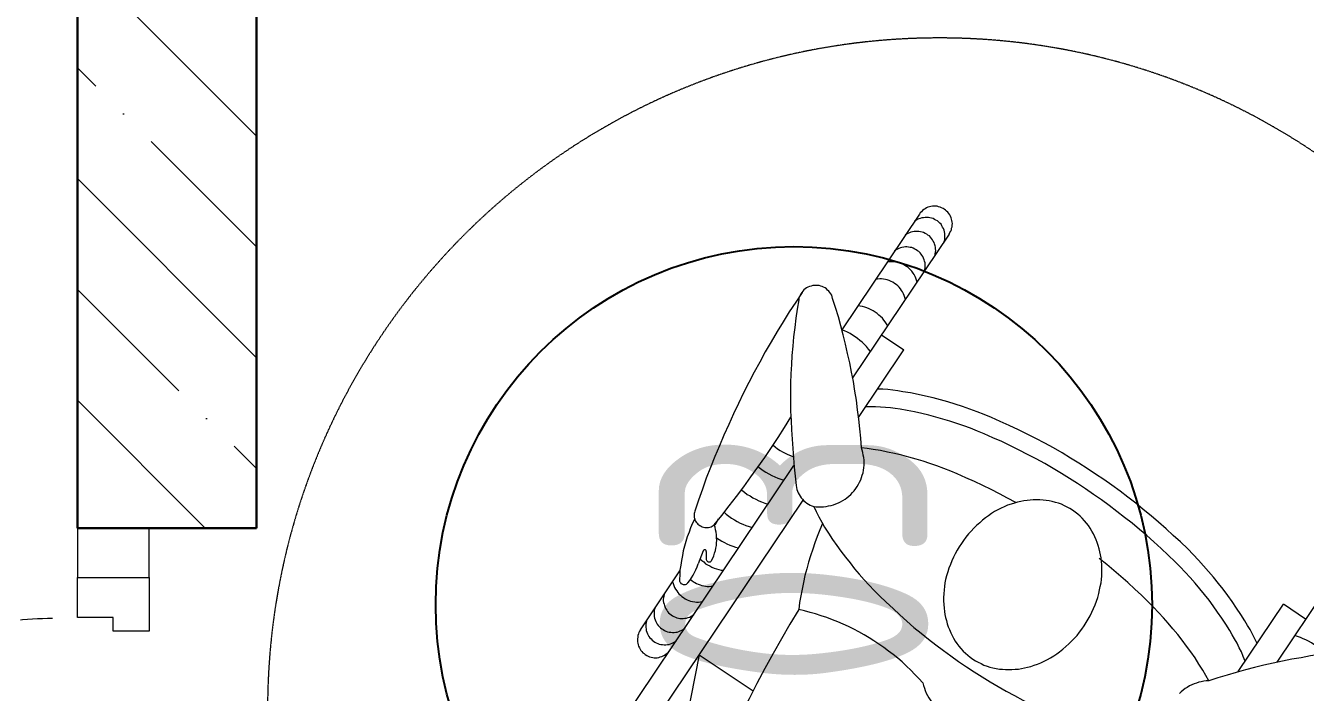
# Model space of a CAD drawing. Header units: millimetres. Extents: x -136099598 to 11807193, y 0 to 779331.
# Drawn here: x -136037351 to -136035922, y 248174 to 248919 of the extents above; entities that cross this region are included whole.
import ezdxf
from ezdxf import colors
from ezdxf.entities.mleader import LeaderData, LeaderLine
from ezdxf.enums import TextEntityAlignment as Align
from ezdxf.math import Vec2, Vec3

# ---------------------------------------------------------------- set-up
doc = ezdxf.new("R2018")
doc.units = ezdxf.units.MM
doc.header["$MEASUREMENT"] = 0
doc.linetypes.add('ACAD_ISO03W100', pattern=[30, 12, -18])
doc.linetypes.add('TRATTEGGIATA', pattern=[0.75, 0.5, -0.25])
doc.layers.get('0').update_dxf_attribs({"color": 250, "lineweight": 9})
for name, color, linetype, lineweight in [('АР_Двери', 5, 'Continuous', 18), ('АР_Маркер экспликации', 239, 'Continuous', 13), ('АР_Номер помещения', 1, 'Continuous', 25), ('АР_Отметки', 250, 'Continuous', 15), ('АР_Помещения_площадь', 19, 'Continuous', 9), ('АР_Сущ Несущая стена', 202, 'Continuous', 30), ('АР_Штриховка монолит', 250, 'Continuous', 9)]:
    doc.layers.add(name, color=color, linetype=linetype, lineweight=lineweight)
doc.layers.add('АР_Названия помещений', color=124, linetype='Continuous', lineweight=5, plot=False)
doc.styles.add('ISOCPEUR', font='isocpeur.ttf', dxfattribs={"width": 0.7})
doc.styles.get("Standard").update_dxf_attribs({"font": 'isocpeur.ttf'})

# ---------------------------------------------------------------- blocks, each defined once
blk = doc.blocks.new('*U36')
for points in [[(0, 0), (0, -80), (55, -80), (55, 0), (0, 0)], [(55, -80), (55, 0), (115, 0), (115, -40), (100, -40), (100, -80), (55, -80)], [(1045, -80), (1045, 0), (985, 0), (985, -40), (1000, -40), (1000, -80), (1045, -80)], [(1100, 0), (1100, -80), (1045, -80), (1045, 0), (1100, 0)]]:
    blk.add_lwpolyline(points)
blk.add_lwpolyline([(100, -80), (100, -980), (140, -980), (140, -80)], close=True)
at = {"linetype": 'ACAD_ISO03W100', "ltscale": 3}
blk.add_arc((100, -80), 900, 270, 0, dxfattribs=at)
blk = doc.blocks.new('_DotSmall')
at = {"color": 0, "linetype": 'ByBlock', "const_width": 0.5}
blk.add_lwpolyline([(-0.0625, 0, 1), (0.0625, 0, 1)], format="xyb", close=True, dxfattribs=at)
blk = doc.blocks.new('Из_буфера26453')
for points in [[(15.1, 355.1), (-272.6, 162)], [(31.8, 330.1), (-233.9, 151.9)], [(-88.8, 333.3), (-154.9, 289.3)], [(-88.8, 333.3), (-87.5, 334.4), (-85.9, 335.2), (-84.3, 335.7), (-82.5, 336.2), (-80.9, 336.5), (-79, 336.8), (-75.6, 336.8), (-74, 336.5), (-72.1, 336), (-70.5, 335.5), (-68.9, 334.6), (-67.4, 333.8), (-66, 333.1), (-64.7, 332), (-63.4, 330.7), (-62.3, 329.3), (-61.2, 328), (-60.2, 326.4), (-59.4, 324.8), (-58.9, 323.3), (-58.3, 321.6), (-58.1, 319.8), (-57.8, 318.2), (-57.8, 314.7), (-58.1, 312.9), (-58.6, 311.3), (-59.1, 309.7), (-59.9, 307.9), (-60.7, 306.5), (-61.8, 305), (-62.9, 303.6), (-63.9, 302.3), (-65.2, 301.2), (-66.6, 300.2)], [(-112.7, 317.4), (-110.8, 318), (-109.2, 318.2), (-105.5, 318.2), (-103.7, 318), (-101.8, 317.7), (-100.2, 317.1), (-98.4, 316.3), (-96.8, 315.5), (-95.2, 314.7), (-93.9, 313.7), (-92.5, 312.4), (-91.2, 311), (-90.2, 309.7), (-89.1, 308.1), (-88, 306.5), (-87.5, 305), (-86.7, 303.1), (-86.4, 301.5), (-86.2, 299.6), (-85.9, 297.8), (-85.9, 295.9), (-86.2, 294.1), (-86.4, 292.5), (-87, 290.6), (-87.8, 289), (-88.6, 287.2), (-89.4, 285.9), (-90.4, 284.3)], [(-98.9, 326.7), (-97, 327.2), (-95.4, 327.5), (-91.7, 327.5), (-89.9, 327.2), (-88, 327), (-86.4, 326.4), (-84.6, 325.6), (-83, 324.8), (-81.4, 324.1), (-80.1, 323), (-78.7, 321.6), (-77.4, 320.3), (-76.4, 319), (-75.3, 317.4), (-74.3, 315.8), (-73.7, 314.2), (-72.9, 312.4), (-72.7, 310.8), (-72.4, 308.9), (-72.1, 307.1), (-72.1, 305.2), (-72.4, 303.3), (-72.7, 301.8), (-73.2, 299.9), (-74, 298.1), (-74.8, 296.5), (-75.6, 294.9), (-76.6, 293.5)], [(-61, 267.8), (177.4, 314.7)], [(-128.3, 307.1), (-126.5, 307.3), (-124.6, 307.6), (-123, 307.9), (-121.2, 307.9), (-119.3, 307.6), (-117.5, 307.1), (-115.9, 306.5), (-114, 306), (-112.4, 305.2), (-110.8, 304.1), (-109.5, 303.1), (-107.9, 302), (-106.9, 300.7), (-105.5, 299.1), (-104.7, 297.8), (-103.7, 296.2), (-102.9, 294.3), (-102.4, 292.7), (-102.1, 290.9), (-101.6, 289.3), (-101.6, 285.6), (-101.8, 283.7), (-102.1, 281.9), (-102.6, 280.3), (-103.1, 278.4), (-104, 276.8), (-105, 275.3), (-106.1, 273.7)], [(-212.7, 272.8), (-207.9, 275.3), (-202.8, 277.4), (-197.8, 279.2), (-192.8, 281.1), (-187.5, 282.7), (-182.4, 284.3), (-177.1, 285.6), (-171.8, 286.6), (-166.5, 287.7), (-161.2, 288.5), (-155.7, 289.3), (-150.3, 289.6), (-145, 289.9)], [(-145, 289.9), (-143.2, 289.9), (-142.4, 289.3), (-141.6, 288.8), (-140.8, 288.2), (-140.3, 287.4), (-139.8, 286.6), (-139.5, 285.9), (-139.5, 283.2), (-140, 282.1), (-140.6, 281.3), (-141.1, 280.8), (-141.9, 280)], [(-142.7, 297.5), (-140.6, 297), (-138.4, 296.2), (-136.3, 295.4), (-134.4, 294.3), (-132.6, 293), (-130.7, 291.7), (-129.1, 290.4), (-127.5, 288.8), (-126, 287.2), (-124.9, 285.3), (-123.6, 283.4), (-122.5, 281.3), (-121.7, 279.5), (-120.9, 277.4), (-120.4, 275.3), (-120.1, 272.8), (-119.9, 270.7), (-119.9, 268.6), (-120.1, 266.5), (-120.4, 264.1)], [(-111.6, 156.7), (-95.2, 166.5), (-78.7, 175.8), (-62.3, 185.1), (-45.6, 194.4), (-28.9, 203.4), (-11.9, 212.1), (5, 220.9), (22, 229.4), (39, 237.9), (56.2, 246.1), (73.5, 254), (90.7, 262), (108, 269.7), (125.4, 277.4), (142.9, 284.8), (160.4, 292), (178.2, 299.1)], [(-465.6, 153), (-454.8, 160.1), (-443.9, 167.3), (-432.8, 174.2), (-421.9, 180.8), (-410.5, 187.5), (-399.4, 194.1), (-387.9, 200.2), (-376.5, 206.5), (-365.1, 212.4), (-353.5, 218.2), (-341.8, 224), (-330.1, 229.6), (-318.2, 234.9), (-306.3, 240.2), (-294.3, 245.3), (-282.4, 250.3), (-270.2, 255.1), (-258.3, 259.9), (-246.1, 264.1), (-233.6, 268.6), (-221.4, 272.6)], [(-221.4, 272.6), (-220.1, 273.1), (-218.8, 273.4), (-214.3, 273.4), (-212.9, 272.8), (-211.6, 272.6), (-210.3, 271.8), (-209.2, 271.3), (-207.9, 270.2), (-206.8, 269.4), (-206, 268.4), (-205.3, 267), (-204.5, 265.7), (-203.9, 264.4), (-203.4, 263), (-203.1, 261.7), (-203.1, 257.5), (-203.4, 256.1), (-203.9, 254.6), (-204.5, 253.3), (-205.3, 252.2), (-206, 250.9), (-207.1, 249.8), (-208.2, 249), (-209.2, 248.2), (-210.6, 247.4), (-211.9, 246.9), (-213.2, 246.3)], [(-141.3, 280.5), (-144, 278.4), (-146.9, 276.6), (-149.8, 274.7), (-152.8, 273.1), (-155.9, 271.5), (-159.1, 270.2), (-162.5, 268.9)], [(-145.3, 277.4), (-144, 276), (-142.7, 274.2), (-141.6, 272.6), (-140.6, 270.7), (-139.8, 268.9), (-139, 266.8), (-138.4, 264.9), (-137.9, 262.8), (-137.6, 260.7), (-137.4, 258.8), (-137.4, 256.7), (-137.6, 254.6), (-137.9, 252.4)], [(-176.3, 259.9), (-176.9, 259.9), (-177.4, 260.1), (-177.9, 260.4), (-178.2, 260.9), (-178.2, 262.5), (-177.7, 262.8), (-177.1, 263.3)], [(-177.1, 263.3), (-172.4, 265.2), (-167.3, 267.3), (-162.5, 268.9)], [(-176.3, 259.9), (-174.5, 260.1), (-169.2, 260.1), (-167.6, 259.9)], [(-168.1, 267), (-166.3, 264.9), (-164.7, 262.8), (-162.8, 260.7), (-161.5, 258.5), (-160.2, 256.1), (-158.8, 253.8), (-157.8, 251.1), (-157, 248.7), (-156.2, 246.1), (-155.7, 243.4), (-155.4, 240.8)], [(-167.6, 259.9), (-166.8, 259.6), (-166.3, 259.4), (-165.7, 259.1), (-165.2, 258.5), (-164.9, 258), (-164.7, 257.5), (-164.7, 255.9), (-164.9, 255.3), (-165.2, 254.8), (-165.7, 254.3), (-166.3, 254)], [(-61, 267.8), (-20.7, 207.6)], [(-206.3, 251.1), (-216.7, 242.6), (-227.3, 234.4), (-237.9, 226.2), (-248.7, 217.9), (-259.6, 210.3), (-270.5, 202.3), (-281.4, 194.6), (-292.5, 187.2), (-303.6, 179.8), (-315, 172.6), (-326.4, 165.5)], [(-166.3, 254), (-168.9, 252.7), (-171.6, 251.6), (-174.5, 250.6), (-177.4, 249.8), (-180.1, 249.2), (-183, 248.7), (-185.9, 248.5), (-188.8, 248.2), (-192, 248.5), (-194.9, 248.5), (-197.8, 249), (-200.7, 249.5), (-203.4, 250), (-206.3, 251.1)], [(-191.7, 248.5), (-189.9, 245.5), (-188, 242.6), (-186.4, 239.7), (-184.8, 236.8), (-183.5, 233.6), (-182.2, 230.4), (-181.1, 227.3), (-180.3, 224)], [(-220.6, 240.2), (-218.2, 237.6), (-215.8, 234.7), (-213.7, 231.8), (-211.9, 228.6), (-210, 225.4), (-208.2, 222.2), (-206.8, 219), (-205.3, 215.6), (-204.2, 212.1), (-203.1, 208.7)], [(-244.8, 220.1), (-242.6, 217.1), (-240.2, 214.3), (-238.4, 211.1), (-236.5, 207.9), (-234.7, 204.7), (-233.1, 201.3), (-231.8, 198.1), (-230.4, 194.4), (-229.4, 190.9)], [(-271.5, 202.3), (-269.2, 199.4), (-267, 196.5), (-264.9, 193.3), (-263, 190.1), (-261.2, 186.9), (-259.9, 183.5), (-258.3, 180), (-257.2, 176.6), (-256.2, 173.2)], [(-295.1, 185.4), (-293.3, 183), (-291.2, 180.3), (-289.3, 177.4), (-287.7, 174.7), (-286.1, 171.8), (-284.8, 168.7), (-283.5, 165.7), (-282.1, 162.5)], [(-457.4, 156.7), (-447.1, 158.6), (-436.8, 159.9), (-426.4, 161.2), (-416.1, 162.5), (-405.7, 163.3), (-395.4, 164.4), (-385.1, 164.9), (-374.7, 165.5), (-364.4, 165.7), (-353.7, 166), (-343.4, 166), (-333, 165.7), (-322.7, 165.2), (-312.1, 164.7), (-301.8, 164.1), (-291.4, 163.3)], [(-291.4, 163.3), (-281.1, 162.5), (-270.7, 161.7), (-260.4, 160.7), (-250.1, 159.6)], [(-250.1, 159.6), (-247.9, 159.1), (-245.8, 158.8), (-243.7, 158), (-241.8, 157.2), (-240, 156.2), (-238.1, 155.1), (-236.3, 153.8), (-234.7, 152.5), (-233.1, 151.1), (-231.8, 149.6), (-230.4, 147.7), (-229.4, 145.8), (-228.3, 144), (-227.5, 142.1), (-226.7, 140)], [(-459, 118.8), (-460.9, 119.3), (-462.5, 119.9), (-464, 120.9), (-465.6, 122), (-467, 123), (-468.3, 124.4), (-469.6, 125.7), (-470.7, 127.3), (-471.5, 128.9), (-472.3, 130.5), (-472.8, 132), (-473.4, 133.9), (-473.6, 135.7), (-473.6, 139.5), (-473.4, 141.1), (-472.8, 142.9), (-472.3, 144.8), (-471.5, 146.4), (-470.7, 148), (-469.6, 149.6), (-468.6, 150.9), (-467.2, 152.2), (-465.6, 153.3), (-464, 154.3), (-462.5, 155.1), (-460.9, 155.9), (-459.3, 156.5), (-457.4, 156.7)], [(-207.6, 130.2), (-200.5, 133.1), (-193.3, 136), (-186.2, 138.7), (-179, 141.1), (-171.6, 143.4), (-164.4, 145.8), (-157, 147.7), (-149.6, 149.8), (-141.9, 151.4), (-134.4, 153), (-126.7, 154.3), (-119.3, 155.7), (-111.6, 156.7)], [(-29.7, 18), (-34.5, 22.5), (-39.2, 27), (-44, 31.5), (-48.5, 36.3), (-53, 41.1), (-57.3, 46.1), (-61.2, 51.2), (-65.2, 56.5), (-69.2, 61.8), (-72.9, 67.1), (-76.6, 72.7), (-80.1, 77.9), (-83.5, 83.8), (-86.7, 89.4), (-89.6, 95.2), (-92.5, 101), (-95.2, 107.1), (-97.8, 113.2), (-100.2, 119.1), (-102.6, 125.4), (-104.7, 131.5), (-106.6, 137.9), (-108.4, 144), (-110, 150.4), (-111.6, 156.7)], [(-226.7, 140), (-226.4, 137.4), (-226.2, 134.4), (-226.2, 131.5), (-226.4, 128.9), (-226.7, 125.9), (-227.3, 123.3), (-227.8, 120.4), (-228.6, 117.7), (-229.7, 115.1), (-230.7, 112.4), (-231.8, 110), (-233.3, 107.4), (-234.7, 105), (-236.5, 102.8), (-238.1, 100.8), (-240.2, 98.6), (-242.1, 96.5), (-244.2, 94.7), (-246.6, 93), (-249, 91.5), (-251.4, 89.9), (-253.8, 88.8), (-256.4, 87.5), (-259.1, 86.5), (-261.7, 85.7), (-264.4, 84.8), (-267.3, 84.3), (-270, 84), (-272.9, 83.8), (-278.4, 83.8), (-281.4, 84), (-284, 84.6), (-286.9, 85.1), (-289.5, 85.9), (-292.2, 86.7)], [(-226.7, 140), (-220.9, 137.4), (-215, 134.2), (-209.2, 131), (-203.7, 127.8)], [(-292.2, 86.7), (-302.8, 87.5), (-313.4, 88.6), (-324, 89.6), (-334.7, 91), (-345.3, 92.3), (-355.6, 94.1), (-366.2, 95.7), (-376.5, 97.6), (-387.1, 99.7), (-397.5, 102.1), (-407.9, 104.5), (-418.2, 106.9), (-428.5, 109.8), (-438.6, 112.4), (-449, 115.6), (-459, 118.8)], [(-203.7, 127.8), (-196.8, 123.3), (-189.9, 118.8), (-183.2, 114.3), (-176.6, 109.5), (-170, 104.5), (-163.6, 99.4), (-157.2, 94.4), (-150.9, 89.1), (-144.8, 83.5), (-138.7, 78.2), (-132.8, 72.4), (-127, 66.5)], [(-553.2, 22), (-424, 108.4)], [(-399.9, 76.6), (-402.5, 78.7), (-405.2, 80.9), (-407.6, 83.3), (-410, 85.7), (-412.1, 88.3), (-414.2, 91), (-416.1, 93.6), (-417.9, 96.5), (-419.7, 99.4), (-421.4, 102.4), (-422.7, 105.5), (-424, 108.4)], [(-530.9, -11.4), (-370.2, 96.5)], [(-428.5, 57.3), (-430.7, 58.6), (-432.8, 60.2), (-434.9, 61.8), (-437, 63.3), (-438.9, 65.2), (-440.5, 67.1), (-442, 69.2), (-443.6, 71.3), (-445, 73.5), (-446.3, 75.8), (-447.4, 78.2), (-448.4, 80.6), (-449.2, 83), (-450, 85.4), (-450.3, 88), (-450.8, 90.7)], [(-326.2, 89.9), (-401.7, 39.2)], [(-290.4, 73.5), (-291.4, 80.1), (-292.2, 86.7)], [(-335.2, 43.5), (-336, 49), (-336.8, 54.3), (-337.3, 59.9), (-337.6, 65.5), (-337.9, 70.8), (-338.1, 76.3), (-338.1, 81.9)], [(-263, -20.4), (-266.2, -13), (-269.2, -5.3), (-272.1, 2.4), (-274.7, 10.1), (-277.1, 17.8), (-279.5, 25.7), (-281.9, 33.7), (-284, 41.6), (-285.8, 49.6), (-287.5, 57.6), (-289, 65.5), (-290.4, 73.5)], [(-477.3, 24.6), (-479.4, 25.2), (-481.6, 26), (-483.4, 26.8), (-485.6, 27.8), (-487.4, 28.9), (-489.3, 30.2), (-490.8, 31.8), (-492.4, 33.4), (-493.8, 35), (-495.1, 36.9), (-496.2, 38.7), (-497.2, 40.6), (-498.3, 42.7), (-498.8, 44.8), (-499.3, 46.9), (-499.9, 49), (-499.9, 55.7), (-499.6, 57.8)], [(-457.9, 37.6), (-460.1, 38.2), (-462.2, 38.9), (-464.3, 39.8), (-466.2, 40.8), (-468, 41.9), (-469.9, 43.2), (-471.5, 44.5), (-473.1, 46.1), (-474.7, 48), (-475.7, 49.6), (-477.1, 51.7), (-478.1, 53.6), (-478.9, 55.7), (-479.7, 57.8), (-480.2, 59.9), (-480.5, 62), (-480.8, 64.2), (-480.8, 66.3), (-480.5, 68.7), (-480.2, 70.8)], [(-418.4, 64.2), (-401.7, 39.2)], [(-354.8, 40.3), (-355.9, 45.9), (-356.4, 51.7), (-357.2, 57.3), (-357.5, 62.8), (-357.7, 68.7)], [(-127, 66.5), (-119.9, 59.1), (-112.7, 51.4), (-105.5, 43.7), (-98.6, 36.1), (-91.7, 28.1), (-85.1, 19.9), (-78.5, 11.9), (-72.1, 3.4), (-65.8, -4.8), (-59.7, -13.3), (-53.6, -21.7), (-47.7, -30.5)], [(-489.8, 16.2), (-491.6, 15.9), (-493.3, 15.6), (-495.1, 15.4), (-496.9, 15.6), (-498.8, 15.6), (-500.6, 16.2), (-502.2, 16.7), (-504.1, 17.2), (-505.7, 18), (-507.3, 19.1), (-508.6, 20.1), (-510, 21.2), (-511.3, 22.5), (-512.3, 24.1), (-513.4, 25.4), (-514.2, 27), (-515, 28.9), (-515.8, 30.5), (-516, 32.3), (-516.3, 34.2), (-516.6, 36.1), (-516.6, 37.6), (-516.3, 39.5), (-516, 41.4), (-515.5, 43.2), (-514.7, 44.8), (-513.9, 46.4), (-513.1, 48), (-512.1, 49.6)], [(-307.9, -50.4), (-310.8, -43), (-314, -35.3), (-316.6, -27.6), (-319.5, -19.9), (-321.9, -12.2), (-324.3, -4.3), (-326.4, 3.7), (-328.5, 11.4), (-330.4, 19.3), (-332.3, 27.5), (-333.9, 35.5), (-335.2, 43.5)], [(-507.3, 4.5), (-508.9, 4.2), (-510.8, 4), (-512.6, 3.7), (-514.4, 4), (-516.3, 4), (-517.9, 4.5), (-519.8, 5), (-521.3, 5.6), (-522.9, 6.4), (-524.5, 7.4), (-526.1, 8.5), (-527.5, 9.5), (-528.8, 10.8), (-529.8, 12.4), (-530.9, 13.8), (-531.7, 15.4), (-532.5, 17.2), (-533, 18.8), (-533.5, 20.7), (-533.8, 22.5), (-533.8, 27.8), (-533.3, 29.7), (-533, 31.5), (-532.2, 33.1), (-531.4, 34.7), (-530.6, 36.3), (-529.6, 37.9)], [(-326.2, -58.4), (-329.3, -50.4), (-332.5, -42.4), (-335.4, -34.5), (-338.4, -26.3), (-341, -18), (-343.4, -9.8), (-345.8, -1.6), (-347.9, 6.6), (-350, 15.1), (-351.9, 23.3), (-353.5, 31.8), (-354.8, 40.3)], [(-530.9, -11.4), (-532.5, -12.2), (-534, -13), (-535.7, -13.8), (-537.3, -14.1), (-539.1, -14.6), (-540.7, -14.6), (-542.6, -14.9), (-544.1, -14.6), (-546, -14.3), (-547.6, -14.1), (-549.2, -13.5), (-550.8, -12.7), (-552.4, -11.9), (-554, -10.9), (-555.3, -9.8), (-556.6, -8.5), (-557.7, -7.2), (-558.7, -5.8), (-559.5, -4.5), (-560.3, -2.9), (-561.1, -1.3), (-561.4, 0.5), (-561.9, 2.1), (-561.9, 4), (-562.2, 5.6), (-561.9, 7.4), (-561.6, 9), (-561.4, 10.8), (-560.8, 12.4), (-560.1, 14), (-559.2, 15.6), (-558.2, 17), (-557.2, 18.5), (-555.8, 19.6), (-554.7, 20.9), (-553.2, 22)], [(-522.7, -5.8), (-524.5, -6.4), (-526.4, -6.6), (-530.1, -6.6), (-531.7, -6.4), (-533.5, -6.1), (-535.4, -5.6), (-537, -4.8), (-538.6, -4), (-540.2, -3.2), (-541.8, -2.2), (-543.1, -0.8), (-544.4, 0.5), (-545.5, 1.8), (-546.5, 3.4), (-547.3, 5), (-548.1, 6.6), (-548.6, 8.5), (-549.2, 10.1), (-549.4, 11.9), (-549.4, 15.6), (-549.2, 17.5), (-548.9, 19.1), (-548.4, 20.9), (-547.9, 22.5), (-547.1, 24.4), (-546, 26), (-544.9, 27.3)], [(-29.7, 18), (-26.8, 17.2), (-23.9, 16.4), (-21.2, 15.4), (-18.3, 14.3), (-15.6, 13), (-13, 11.4), (-10.6, 9.8), (-8.2, 8.2), (-5.8, 6.4), (-3.5, 4.2), (-1.3, 2.1), (0.5, 0)], [(-185.4, -24.9), (-181.6, -22.5), (-177.7, -20.2), (-173.9, -18), (-170, -16.2), (-166, -14.3), (-161.8, -12.7), (-157.8, -11.1), (-153.5, -9.8), (-149.3, -8.5)], [(-149.3, -8.5), (-145.3, -7.4), (-141.3, -6.6), (-137.4, -6.1), (-133.4, -5.6), (-129.1, -5.3), (-125.2, -5.1), (-121.2, -5.1), (-117.2, -5.3), (-113, -5.6)], [(-113, -5.6), (-109.5, -6.1), (-106.1, -6.6), (-102.6, -7.2), (-99.2, -8.2), (-95.7, -9), (-92.3, -10.3), (-89.1, -11.7), (-85.6, -13), (-82.5, -14.6), (-79.5, -16.2)], [(-231, -85.7), (-236, -76.6), (-240.8, -67.4), (-245.6, -58.1), (-250.1, -48.8), (-254.6, -39.5), (-258.8, -30), (-263, -20.4)], [(-214, -52), (-211.4, -48.5), (-208.4, -45.4), (-205.5, -41.9), (-202.3, -38.7), (-199.1, -35.8), (-196, -32.9), (-192.5, -30), (-188.8, -27.3), (-185.4, -24.9)], [(-79.5, -16.2), (-76.4, -18), (-73.5, -19.9), (-70.5, -22), (-67.9, -24.4), (-65.2, -26.8), (-62.9, -29.4), (-60.5, -32.1), (-58.3, -34.7), (-56.2, -37.7)], [(-56.2, -37.7), (-54.3, -40.6), (-52.8, -43.8), (-51.2, -47), (-49.6, -50.1), (-48.5, -53.6), (-47.4, -56.8), (-46.4, -60.2), (-45.9, -63.9), (-45.1, -67.4)], [(-47.7, -30.5), (-41.9, -39.2), (-36.3, -48), (-30.7, -57), (-25.5, -66.1), (-20.4, -75.1), (-15.4, -84.3), (-10.3, -93.4), (-5.6, -102.9), (-1.1, -112.2), (3.5, -121.7), (7.7, -131.3), (11.9, -140.8)], [(-246.3, -163.6), (-252.2, -154.6), (-258, -145.6), (-263.6, -136.6), (-269.2, -127.3), (-274.5, -118), (-279.8, -108.5), (-284.8, -98.9), (-289.5, -89.4), (-294.3, -79.8), (-299.1, -70), (-303.3, -60.2), (-307.9, -50.4)], [(-230.4, -84.3), (-229.4, -80.6), (-228.1, -76.6), (-226.4, -72.9), (-224.6, -69.2), (-222.8, -65.8), (-220.9, -62.1), (-218.8, -58.6), (-216.4, -55.4), (-214, -52)], [(-262.8, -174.8), (-268.9, -165.5), (-275, -156.2), (-280.8, -146.9), (-286.4, -137.4), (-292, -127.8), (-297.3, -118), (-302.6, -108.2), (-307.6, -98.4), (-312.4, -88.6), (-317.2, -78.5), (-321.7, -68.4), (-326.2, -58.4)], [(-45.1, -67.4), (-44.8, -70.8), (-44.5, -74.3), (-44.5, -81.4), (-44.8, -85.1), (-45.1, -88.6), (-45.6, -92), (-46.4, -95.5), (-47.2, -98.9), (-48, -102.4)], [(-233.3, -119.6), (-233.9, -116.2), (-234.2, -112.5), (-234.2, -105.3), (-233.9, -101.8), (-233.3, -98.4), (-232.8, -94.7), (-232.3, -91.2), (-231.5, -87.8), (-230.4, -84.3)], [(-48, -102.4), (-49.3, -106.3), (-50.7, -110.1), (-52.2, -113.8), (-54.1, -117.5), (-55.7, -121.2), (-57.8, -124.6), (-59.9, -128.1), (-62, -131.5), (-64.4, -134.7)], [(-222.5, -149), (-224.3, -146.1), (-225.9, -143.2), (-227.5, -140), (-229.1, -136.6), (-230.2, -133.4), (-231.2, -130), (-232.3, -126.5), (-232.8, -123.1), (-233.3, -119.6)], [(-64.4, -134.7), (-67.4, -138.2), (-70.3, -141.6), (-73.2, -144.8), (-76.4, -148), (-79.5, -151.2), (-82.7, -154.1), (-86.2, -156.7), (-89.6, -159.4), (-93.3, -162)], [(-199.1, -170.5), (-202.3, -168.9), (-205.3, -166.8), (-207.9, -164.7), (-210.8, -162.5), (-213.5, -159.9), (-215.8, -157.5), (-218.2, -154.9), (-220.3, -151.9), (-222.5, -149)], [(-164.9, -263.6), (-172.4, -255.9), (-179.8, -248), (-187, -240), (-194.1, -232.1), (-201, -223.8), (-207.9, -215.6), (-214.5, -207.1), (-221.2, -198.6), (-227.8, -190.1), (-234.2, -181.4), (-240.2, -172.6), (-246.3, -163.6)], [(-165.5, -181.4), (-169.2, -180.9), (-172.6, -180.3), (-176.1, -179.5), (-179.5, -178.7), (-183, -177.7), (-186.4, -176.6), (-189.6, -175.3), (-192.8, -174), (-196, -172.4), (-199.1, -170.5)], [(-93.3, -162), (-97, -164.4), (-101, -166.6), (-104.7, -168.6), (-108.7, -170.8), (-112.7, -172.6), (-116.9, -174.2), (-120.9, -175.8), (-125.2, -177.2), (-129.4, -178.5)], [(-179.3, -277.7), (-187, -269.7), (-194.4, -261.5), (-201.8, -253.5), (-209.2, -245), (-216.4, -236.8), (-223.3, -228.1), (-230.4, -219.6), (-237.1, -210.8), (-243.7, -202.1), (-250.3, -193.1), (-256.7, -184), (-262.8, -174.8)], [(-120.1, -233.6), (-127.5, -226.2), (-134.4, -218.5), (-141.6, -210.8), (-148.5, -203.1), (-155.1, -195.2), (-161.8, -187.2), (-168.4, -179)], [(-129.4, -178.5), (-133.4, -179.3), (-137.4, -180.1), (-141.3, -180.9), (-145.3, -181.4), (-149.3, -181.7), (-161.5, -181.7), (-165.5, -181.4)], [(-43.7, -294.6), (-50.7, -290.1), (-57.5, -285.9), (-64.2, -281.1), (-70.8, -276.3), (-77.4, -271.6), (-83.8, -266.5), (-90.2, -261.2), (-96.2, -255.9), (-102.4, -250.6), (-108.4, -245), (-114.3, -239.5), (-120.1, -233.6)], [(-32.1, -301.3), (-31.8, -298.3), (-31.5, -295.7), (-31, -292.8), (-30.5, -290.1), (-29.4, -287.5), (-28.6, -284.8), (-27.6, -282.2), (-26.3, -279.8), (-24.6, -277.1), (-23.3, -274.7), (-21.5, -272.6), (-19.6, -270.5), (-17.8, -268.4)], [(-88.3, -324.6), (-95.2, -320.4), (-102.1, -315.8), (-108.7, -311.1), (-115.6, -306.3), (-122, -301.5), (-128.3, -296.5), (-134.7, -291.2), (-141.1, -285.9), (-147.2, -280.6), (-153.3, -275), (-159.1, -269.4), (-164.9, -263.6)], [(-98.9, -341.6), (-106.1, -337.1), (-113.2, -332.3), (-120.4, -327.5), (-127.3, -322.5), (-134.2, -317.4), (-140.8, -312.1), (-147.7, -306.6), (-154.1, -301), (-160.4, -295.4), (-166.8, -289.6), (-173.2, -283.7), (-179.3, -277.7)], [(-32.1, -301.3), (-37.9, -298.1), (-43.7, -294.6)], [(-65.8, -467.8), (-65, -457.2), (-63.9, -446.6), (-62.6, -436), (-61.2, -425.4), (-59.7, -415), (-57.8, -404.4), (-56, -394.1), (-54.1, -383.5), (-51.7, -373.1), (-49.3, -362.8), (-46.9, -352.4), (-44.3, -342.1), (-41.4, -331.7), (-38.4, -321.7), (-35.3, -311.3), (-32.1, -301.3)], [(-53.8, -341.8), (-59.1, -339.7), (-64.2, -337.6), (-68.9, -335.2), (-74, -332.8), (-78.7, -330.1), (-83.5, -327.5), (-88.3, -324.6)], [(-42.2, -333.9), (-117.7, -384.5)], [(-73.7, -355.1), (-79, -352.7), (-84, -350.1), (-89.1, -347.4), (-93.9, -344.5), (-98.9, -341.6)], [(-213.5, -485), (-52.8, -377.1)], [(-101, -409.4), (-117.7, -384.5)], [(-62, -431.5), (-64.4, -429.1), (-66.6, -426.7), (-68.7, -424), (-70.8, -421.4), (-72.7, -418.5), (-74.5, -415.8), (-76.1, -412.6), (-77.7, -409.7), (-79, -406.5), (-80.3, -403.6), (-81.4, -400.2), (-82.5, -397)]]:
    blk.add_lwpolyline(points)
at = {"linetype": 'TRATTEGGIATA'}
blk.add_circle((0.3, -0.3), 750.2, dxfattribs=at)
blk = doc.blocks.new('*U73')
at = {"color": 7, "style": 'ISOCPEUR', "width": 0.7, "flags": 1}
blk.add_attdef('КАТЕГОРИЯ', (-499.2, -2092.2), '', height=250, dxfattribs=at)
at = {"layer": 'АР_Номер помещения', "color": 7, "style": 'ISOCPEUR', "width": 0.7}
blk.add_attdef('НОМЕР_ПОМЕЩЕНИЯ', text='', height=300, dxfattribs=at).set_placement((-21113.3, 1726.7), align=Align.MIDDLE_CENTER)
at = {"layer": 'АР_Помещения_площадь', "color": 7, "style": 'ISOCPEUR', "width": 0.7}
blk.add_attdef('ПЛОЩАДЬ_ПОМЕЩЕНИЯ', text='', height=200, dxfattribs=at).set_placement((-19122.1, 1178.1), align=Align.MIDDLE_RIGHT)
at = {"layer": 'АР_Помещения_площадь', "color": 7, "lineweight": 30, "width": 0.7, "flags": 104}
blk.add_attdef('ИМЯ_ПОМЕЩЕНИЯ', text='', height=100, dxfattribs=at).set_placement((157.6, 1217.1), align=Align.MIDDLE_CENTER)
blk = doc.blocks.new('*U82')
at = {"layer": 'АР_Номер помещения', "color": 7}
blk.add_circle((-15647.8, -1471.2), 400, dxfattribs=at)
at = {"color": 7, "style": 'ISOCPEUR', "width": 0.7, "flags": 1}
blk.add_attdef('КАТЕГОРИЯ', (-499.2, -2092.2), '', height=250, dxfattribs=at)
at = {"layer": 'АР_Номер помещения', "color": 7, "style": 'ISOCPEUR', "width": 0.7}
blk.add_attdef('НОМЕР_ПОМЕЩЕНИЯ', text='', height=300, dxfattribs=at).set_placement((-15647.8, -1471.2), align=Align.MIDDLE_CENTER)
at = {"layer": 'АР_Помещения_площадь', "color": 7, "lineweight": 30, "width": 0.7, "flags": 104}
blk.add_attdef('ИМЯ_ПОМЕЩЕНИЯ', text='', height=100, dxfattribs=at).set_placement((157.6, 1217.1), align=Align.MIDDLE_CENTER)
at = {"layer": 'АР_Помещения_площадь', "color": 7, "style": 'ISOCPEUR', "width": 0.7}
blk.add_attdef('ПЛОЩАДЬ_ПОМЕЩЕНИЯ', text='', height=200, dxfattribs=at).set_placement((-14555.9, -2555.6), align=Align.MIDDLE_RIGHT)
blk = doc.blocks.new('*U87')
at = {"color": 7, "style": 'ISOCPEUR', "width": 0.7, "flags": 1}
blk.add_attdef('КАТЕГОРИЯ', (-499.2, -2092.2), '', height=250, dxfattribs=at)
at = {"layer": 'АР_Номер помещения', "color": 7, "style": 'ISOCPEUR', "width": 0.7}
blk.add_attdef('НОМЕР_ПОМЕЩЕНИЯ', text='', height=300, dxfattribs=at).set_placement((-14333.1, 1454.1), align=Align.MIDDLE_CENTER)
at = {"layer": 'АР_Помещения_площадь', "color": 7, "lineweight": 30, "width": 0.7, "flags": 104}
blk.add_attdef('ИМЯ_ПОМЕЩЕНИЯ', text='', height=100, dxfattribs=at).set_placement((157.6, 1217.1), align=Align.MIDDLE_CENTER)
at = {"layer": 'АР_Помещения_площадь', "color": 7, "style": 'ISOCPEUR', "width": 0.7}
blk.add_attdef('ПЛОЩАДЬ_ПОМЕЩЕНИЯ', text='', height=200, dxfattribs=at).set_placement((-11100.5, 201), align=Align.MIDDLE_RIGHT)
blk = doc.blocks.new('*U88')
at = {"color": 7, "style": 'ISOCPEUR', "width": 0.7, "flags": 1}
blk.add_attdef('КАТЕГОРИЯ', (-499.2, -2092.2), '', height=250, dxfattribs=at)
at = {"layer": 'АР_Номер помещения', "color": 7, "style": 'ISOCPEUR', "width": 0.7}
blk.add_attdef('НОМЕР_ПОМЕЩЕНИЯ', text='', height=300, dxfattribs=at).set_placement((-13523, 1416.1), align=Align.MIDDLE_CENTER)
at = {"layer": 'АР_Помещения_площадь', "color": 7, "lineweight": 30, "width": 0.7, "flags": 104}
blk.add_attdef('ИМЯ_ПОМЕЩЕНИЯ', text='', height=100, dxfattribs=at).set_placement((157.6, 1217.1), align=Align.MIDDLE_CENTER)
at = {"layer": 'АР_Помещения_площадь', "color": 7, "style": 'ISOCPEUR', "width": 0.7}
blk.add_attdef('ПЛОЩАДЬ_ПОМЕЩЕНИЯ', text='', height=200, dxfattribs=at).set_placement((-13378, 618.9), align=Align.MIDDLE_RIGHT)
blk = doc.blocks.new('*U89')
at = {"color": 7, "style": 'ISOCPEUR', "width": 0.7, "flags": 1}
blk.add_attdef('КАТЕГОРИЯ', (-499.2, -2092.2), '', height=250, dxfattribs=at)
at = {"layer": 'АР_Номер помещения', "color": 7, "style": 'ISOCPEUR', "width": 0.7}
blk.add_attdef('НОМЕР_ПОМЕЩЕНИЯ', text='', height=300, dxfattribs=at).set_placement((-16307.2, 665.2), align=Align.MIDDLE_CENTER)
at = {"layer": 'АР_Помещения_площадь', "color": 7, "lineweight": 30, "width": 0.7, "flags": 104}
blk.add_attdef('ИМЯ_ПОМЕЩЕНИЯ', text='', height=100, dxfattribs=at).set_placement((157.6, 1217.1), align=Align.MIDDLE_CENTER)
at = {"layer": 'АР_Помещения_площадь', "color": 7, "style": 'ISOCPEUR', "width": 0.7}
blk.add_attdef('ПЛОЩАДЬ_ПОМЕЩЕНИЯ', text='', height=200, dxfattribs=at).set_placement((-13152.2, 377.7), align=Align.MIDDLE_RIGHT)
blk = doc.blocks.new('A$C13decc58')
at = {"layer": 'АР_Штриховка монолит', "ltscale": 100}
h = blk.add_hatch(dxfattribs=at)
h.set_pattern_fill('ANSI35', color=256, scale=700)
h.set_pattern_definition([(45, (-921052.36, 106163.19), (-123.743687, 123.743687), []), (45, (-920928.62, 106163.19), (-123.743687, 123.743687), [218.75, -43.75, 0, -43.75])])
h.paths.add_polyline_path([(54645.4, 7803.3), (53150.4, 7803.3), (53150.4, 7603.3), (54645.4, 7603.3)])
at = {"layer": 'АР_Сущ Несущая стена', "ltscale": 100}
for p, q in [((53150.4, 7803.3), (54645.4, 7803.3)), ((53150.4, 7803.3), (53150.4, 7603.3)), ((53150.4, 7603.3), (54645.4, 7603.3))]:
    blk.add_line(p, q, dxfattribs=at)
at = {"ltscale": 250.120383, "xscale": -1, "rotation": 359.9999999999467}
blk.add_blockref('Из_буфера26453', (52947.9, 6841.1), dxfattribs=at)
at = {"layer": 'АР_Двери', "xscale": -1, "rotation": 180}
blk.add_blockref('*U36', (52050.4, 7723.3), dxfattribs=at)
at = {"layer": 'АР_Маркер экспликации', "color": 7}
ref = blk.add_blockref('*U73', (42461.1, 19400.3), dxfattribs=at)
lines = blk.add_mtext('\\W0.8000;Туалет медблока с местом для приготовления дезинфицирующих растворов и хранения уборочного инвентаря, предназначенных для помещений медицинского назначения', dxfattribs={"layer": 'АР_Названия помещений', "insert": (21009.5, 19964.8), "char_height": 8631.588, "width": 926.94, "attachment_point": 1})
ref.add_attrib('ИМЯ_ПОМЕЩЕНИЯ', '', (21009.5, 19964.8), dxfattribs={"flags": 104}).embed_mtext(lines)
ref = blk.add_blockref('*U87', (64787.2, 15464.5), dxfattribs=at)
lines = blk.add_mtext('\\W0.8000;Учебные кабинеты (2 - 4 классы)', dxfattribs={"layer": 'АР_Названия помещений', "insert": (50737.3, 16351.9), "char_height": 7446.737, "width": 926.94, "attachment_point": 1})
ref.add_attrib('ИМЯ_ПОМЕЩЕНИЯ', '', (50737.3, 16351.9), dxfattribs={"flags": 104}).embed_mtext(lines)
ref = blk.add_blockref('*U88', (47619.4, 15478.9), dxfattribs=at)
lines = blk.add_mtext('\\W0.8000;Учебные кабинеты (2 - 4 классы)', dxfattribs={"layer": 'АР_Названия помещений', "insert": (33608.1, 16248.2), "char_height": 6412.4, "width": 926.94, "attachment_point": 1})
ref.add_attrib('ИМЯ_ПОМЕЩЕНИЯ', '', (33608.1, 16248.2), dxfattribs={"flags": 104}).embed_mtext(lines)
ref = blk.add_blockref('*U89', (47548.4, 11740.5), dxfattribs=at)
lines = blk.add_mtext('\\W0.8000;Санузел для девочек (начальная школа)', dxfattribs={"layer": 'АР_Названия помещений', "insert": (32033.3, 12353.2), "char_height": 4571.549, "width": 926.94, "attachment_point": 1})
ref.add_attrib('ИМЯ_ПОМЕЩЕНИЯ', '', (32033.3, 12353.2), dxfattribs={"flags": 104}).embed_mtext(lines)
ref = blk.add_blockref('*U82', (68712.6, 8474.4), dxfattribs=at)
ref.add_attrib('НОМЕР_ПОМЕЩЕНИЯ', '103', dxfattribs={"layer": 'АР_Номер помещения', "color": 7, "height": 300, "style": 'ISOCPEUR', "width": 0.7}).set_placement((53064.8, 7003.1), align=Align.MIDDLE_CENTER)
at = {"layer": 'АР_Отметки'}
ml = blk.add_multileader_mtext('Standard', dxfattribs=at)
ml.set_content('+1,975', color=256, style='ISOCPEUR')
ml.set_leader_properties(color=256, linetype='Continuous', lineweight=-1)
ml.set_arrow_properties(name='DOTSMALL')
ml.build(insert=Vec2(0, 0))
ml.multileader.update_dxf_attribs({"has_text_frame": 1, "text_left_attachment_type": 4, "text_right_attachment_type": 4, "dogleg_length": 100, "arrow_head_size": 180})
ctx = ml.context
ctx.base_point, ctx.char_height, ctx.arrow_head_size, ctx.landing_gap_size, ctx.plane_origin = Vec3(67184.2, 63069.3, 0), 250, 180, 50, Vec3(67102.8, 61868.4, 0)
ctx.left_attachment, ctx.right_attachment = 4, 4
notes = []
notes.append((ctx, [(0, (0, 0, 0), (0, 0), (1, 0), 1, [])]))
ctx.mtext.insert, ctx.mtext.width, ctx.mtext.line_spacing_style, ctx.mtext.flow_direction = Vec3(67234.2, 63469.3, 0), 852.697, 2, 5
ml = blk.add_multileader_mtext('Standard', dxfattribs=at)
ml.set_content('0,000', color=256, style='ISOCPEUR')
ml.set_leader_properties(color=256, linetype='Continuous', lineweight=-1)
ml.set_arrow_properties(name='DOTSMALL')
ml.build(insert=Vec2(0, 0))
ml.multileader.update_dxf_attribs({"has_text_frame": 1, "text_left_attachment_type": 4, "text_right_attachment_type": 4, "dogleg_length": 100, "arrow_head_size": 180})
ctx = ml.context
ctx.base_point, ctx.char_height, ctx.arrow_head_size, ctx.landing_gap_size, ctx.plane_origin = Vec3(67976.9, 56051.7, 0), 250, 180, 50, Vec3(67895.5, 54850.8, 0)
ctx.left_attachment, ctx.right_attachment = 4, 4
notes.append((ctx, [(0, (0, 0, 0), (0, 0), (1, 0), 1, [])]))
ctx.mtext.insert, ctx.mtext.width, ctx.mtext.line_spacing_style, ctx.mtext.flow_direction = Vec3(68026.9, 56451.7, 0), 852.697, 2, 5
ml = blk.add_multileader_mtext('Standard', dxfattribs=at)
ml.set_content('-0,540', color=256, style='ISOCPEUR')
ml.set_leader_properties(color=256, linetype='Continuous', lineweight=-1)
ml.set_arrow_properties(name='DOTSMALL')
ml.build(insert=Vec2(0, 0))
ml.multileader.update_dxf_attribs({"has_text_frame": 1, "text_left_attachment_type": 4, "text_right_attachment_type": 4, "dogleg_length": 100, "arrow_head_size": 180})
ctx = ml.context
ctx.base_point, ctx.char_height, ctx.arrow_head_size, ctx.landing_gap_size, ctx.plane_origin = Vec3(65416.4, 20810.1, 0), 250, 180, 50, Vec3(65335, 19609.2, 0)
ctx.left_attachment, ctx.right_attachment = 4, 4
notes.append((ctx, [(0, (0, 0, 0), (0, 0), (1, 0), 1, [])]))
ctx.mtext.insert, ctx.mtext.width, ctx.mtext.line_spacing_style, ctx.mtext.flow_direction = Vec3(65466.4, 21210.1, 0), 852.697, 2, 5
ml = blk.add_multileader_mtext('Standard', dxfattribs=at)
ml.set_content('-0,530', color=256, style='ISOCPEUR')
ml.set_leader_properties(color=256, linetype='Continuous', lineweight=-1)
ml.set_arrow_properties(name='DOTSMALL')
ml.build(insert=Vec2(0, 0))
ml.multileader.update_dxf_attribs({"has_text_frame": 1, "text_left_attachment_type": 4, "text_right_attachment_type": 4, "dogleg_length": 100, "arrow_head_size": 180})
ctx = ml.context
ctx.base_point, ctx.char_height, ctx.arrow_head_size, ctx.landing_gap_size, ctx.plane_origin = Vec3(64358.4, 18425.9, 0), 250, 180, 50, Vec3(64109.1, 17831.7, 0)
ctx.left_attachment, ctx.right_attachment = 4, 4
notes.append((ctx, [(0, (0, 0, 0), (0, 0), (1, 0), 1, [])]))
ctx.mtext.insert, ctx.mtext.width, ctx.mtext.line_spacing_style, ctx.mtext.flow_direction = Vec3(64408.4, 18825.9, 0), 852.697, 2, 5
ml = blk.add_multileader_mtext('Standard', dxfattribs=at)
ml.set_content('-0,530', color=256, style='ISOCPEUR')
ml.set_leader_properties(color=256, linetype='Continuous', lineweight=-1)
ml.set_arrow_properties(name='DOTSMALL')
ml.build(insert=Vec2(0, 0))
ml.multileader.update_dxf_attribs({"has_text_frame": 1, "text_left_attachment_type": 4, "text_right_attachment_type": 4, "dogleg_length": 100, "arrow_head_size": 180})
ctx = ml.context
ctx.base_point, ctx.char_height, ctx.arrow_head_size, ctx.landing_gap_size, ctx.plane_origin = Vec3(66279.8, 18397.9, 0), 250, 180, 50, Vec3(66178.5, 17803.8, 0)
ctx.left_attachment, ctx.right_attachment = 4, 4
notes.append((ctx, [(0, (0, 0, 0), (0, 0), (1, 0), 1, [])]))
ctx.mtext.insert, ctx.mtext.width, ctx.mtext.line_spacing_style, ctx.mtext.flow_direction = Vec3(66329.8, 18797.9, 0), 852.697, 2, 5
ml = blk.add_multileader_mtext('Standard', dxfattribs=at)
ml.set_content('0,000', color=256, style='ISOCPEUR')
ml.set_leader_properties(color=256, linetype='Continuous', lineweight=-1)
ml.set_arrow_properties(name='DOTSMALL')
ml.build(insert=Vec2(0, 0))
ml.multileader.update_dxf_attribs({"has_text_frame": 1, "text_left_attachment_type": 4, "text_right_attachment_type": 4, "dogleg_length": 100, "arrow_head_size": 180})
ctx = ml.context
ctx.base_point, ctx.char_height, ctx.arrow_head_size, ctx.landing_gap_size, ctx.plane_origin = Vec3(64514.5, 12896, 0), 250, 180, 50, Vec3(64993.6, 10010.2, 0)
ctx.left_attachment, ctx.right_attachment = 4, 4
notes.append((ctx, [(0, (0, 0, 0), (0, 0), (1, 0), 1, [])]))
ctx.mtext.insert, ctx.mtext.width, ctx.mtext.line_spacing_style, ctx.mtext.flow_direction = Vec3(64564.5, 13296, 0), 852.697, 2, 5
for ctx, leaders in notes:
    for number, flags, end, landing, length, lines in leaders:
        leader = LeaderData()
        leader.index, (leader.has_last_leader_line, leader.has_dogleg_vector, leader.attachment_direction) = number, flags
        leader.last_leader_point, leader.dogleg_vector, leader.dogleg_length = Vec3(end), Vec3(landing), length
        for number, points, colour, breaks in lines:
            line = LeaderLine()
            line.index, line.vertices, line.color, line.breaks = number, Vec3.list(points), colors.encode_raw_color(colour), breaks
            leader.lines.append(line)
        ctx.leaders.append(leader)

msp = doc.modelspace()

# ---------------------------------------------------------------- block references
at = {"ltscale": 150, "rotation": 89.99999999999999}
msp.add_blockref('A$C13decc58', (-136029490.008, 195207.354), dxfattribs=at)

doc.saveas('drawing.dxf')
